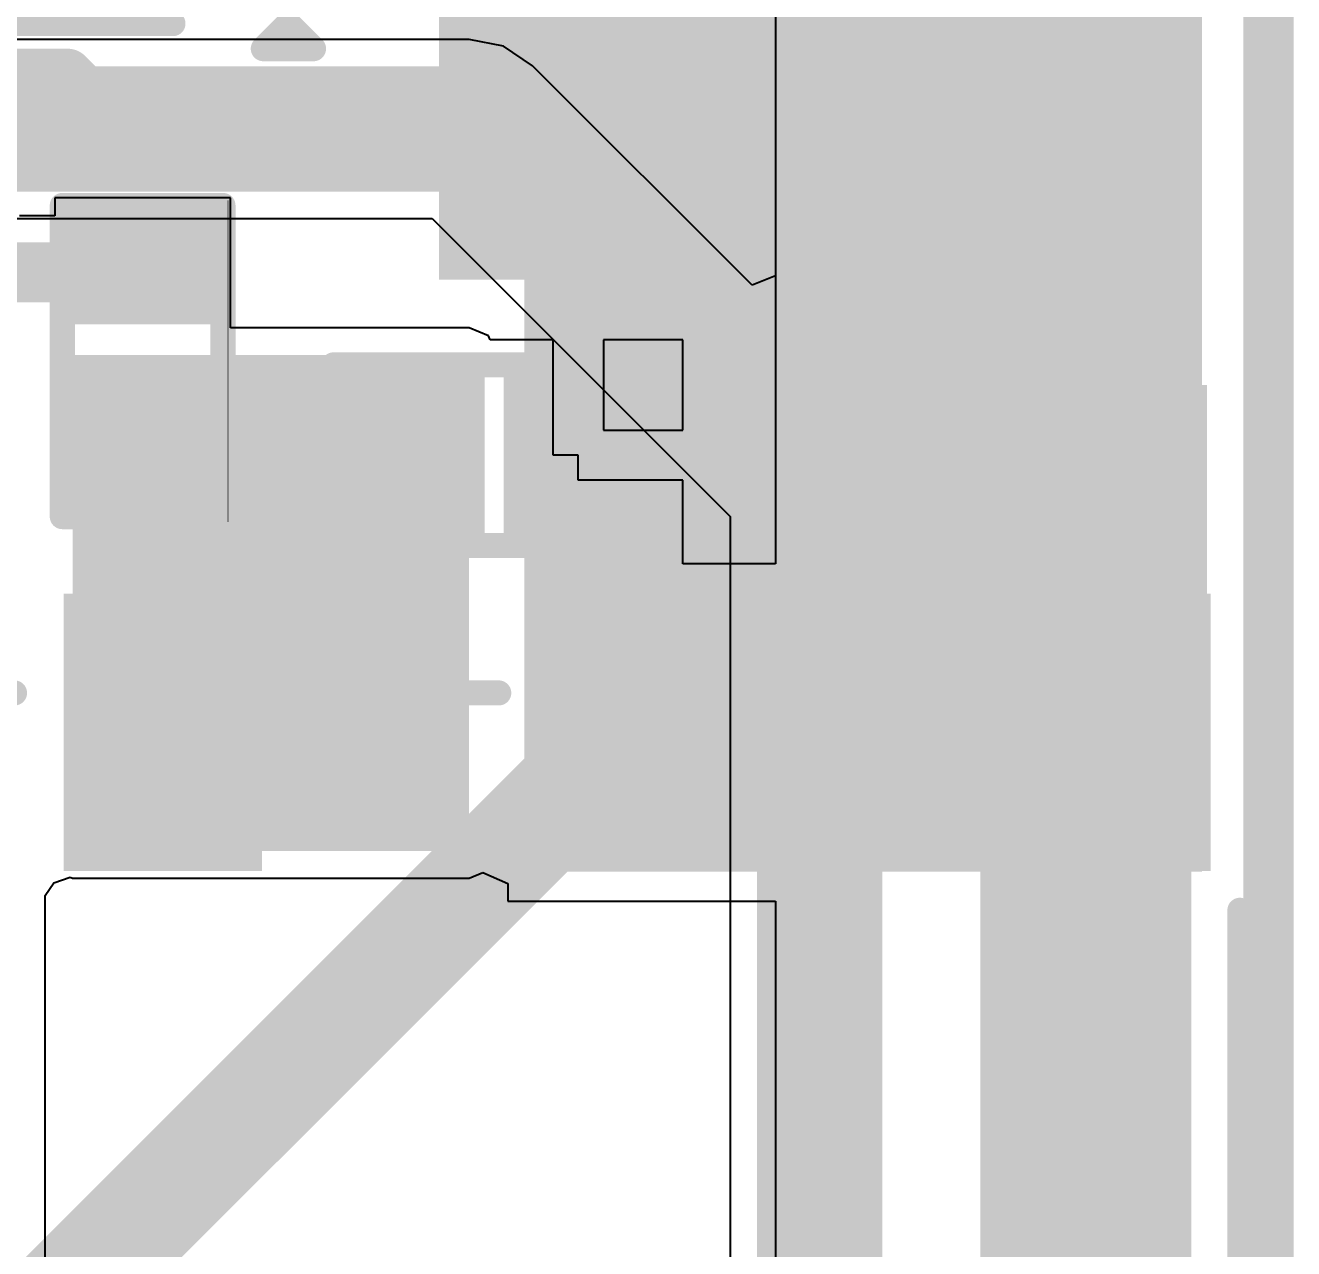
# Model space of a CAD drawing. Header units: millimetres. Extents: x -0.27 to 4.7, y -0.39 to 2.83.
# Drawn here: x 4.3776 to 4.6302, y 0.8509 to 1.0946 of the extents above; entities that cross this region are included whole.
import ezdxf

# ---------------------------------------------------------------- set-up
doc = ezdxf.new("R2010")
doc.units = ezdxf.units.MM
doc.header["$MEASUREMENT"] = 0
for name, color, linetype in [('BottomLayer', 5, 'Continuous'), ('BottomSolder', 6, 'Continuous'), ('Mechanical2', 216, 'Continuous'), ('TopLayer', 1, 'Continuous'), ('TopOverlay', 2, 'Continuous'), ('TopPaste', 8, 'Continuous'), ('TopSolder', 216, 'Continuous'), ('ViaHoleLayer', 16, 'Continuous')]:
    doc.layers.add(name, color=color, linetype=linetype)
doc.styles.add('Arial', font='', dxfattribs={"height": 0.2})
doc.styles.get('Arial').set_extended_font_data('Arial')

# ---------------------------------------------------------------- blocks, each defined once
blk = doc.blocks.new('R___0402_63')
at = {"layer": 'TopLayer'}
for points in [[(-0.0275, -0.0125), (-0.0275, 0.0125), (-0.009499999999999998, 0.0125), (-0.009500000000000001, -0.0125)], [(0.009499999999999998, -0.0125), (0.009500000000000001, 0.0125), (0.0275, 0.0125), (0.0275, -0.0125)]]:
    blk.add_hatch(color=1, dxfattribs=at).paths.add_polyline_path(points)
at = {"layer": 'TopPaste'}
for points in [[(-0.0275, -0.0125), (-0.0275, 0.0125), (-0.009499999999999998, 0.0125), (-0.009500000000000001, -0.0125)], [(0.009499999999999998, -0.0125), (0.009500000000000001, 0.0125), (0.0275, 0.0125), (0.0275, -0.0125)]]:
    blk.add_hatch(color=8, dxfattribs=at).paths.add_polyline_path(points)
at = {"layer": 'TopSolder'}
for points in [[(-0.0296654, -0.0146654), (-0.0296654, 0.0146654), (-0.007334599999999998, 0.0146654), (-0.007334600000000002, -0.0146654)], [(0.007334599999999998, -0.0146654), (0.007334600000000002, 0.0146654), (0.0296654, 0.0146654), (0.0296654, -0.0146654)]]:
    blk.add_hatch(color=216, dxfattribs=at).paths.add_polyline_path(points)
at = {"layer": 'TopOverlay'}
for points, const_width in [([(-0.031, 0.016), (-0.031, -0.016)], 0.005), ([(-0.031, 0.016), (0.031, 0.016)], 0.005), ([(0.031, 0.016), (0.031, -0.016)], 0.005), ([(-0.031, -0.016), (0.031, -0.016)], 0.005), ([(-0.032, -0.017), (0.032, -0.017)], 0.000127)]:
    blk.add_lwpolyline(points, dxfattribs=dict(at, const_width=const_width))
for points, const_width in [([(-0.03225, 0.016, 1), (-0.02975, 0.016, 1)], 0.0025), ([(-0.03225, 0.016, 1), (-0.02975, 0.016, 1)], 0.0025), ([(0.02975, 0.016, 1), (0.03225, 0.016, 1)], 0.0025), ([(0.02975, 0.016, 1), (0.03225, 0.016, 1)], 0.0025), ([(-0.03225, -0.016, 1), (-0.02975, -0.016, 1)], 0.0025), ([(-0.03225, -0.016, 1), (-0.02975, -0.016, 1)], 0.0025), ([(0.02975, -0.016, 1), (0.03225, -0.016, 1)], 0.0025), ([(0.02975, -0.016, 1), (0.03225, -0.016, 1)], 0.0025), ([(-0.0320317, -0.017, 1), (-0.0319683, -0.017, 1)], 6.35e-05), ([(0.0319683, -0.017, 1), (0.0320317, -0.017, 1)], 6.35e-05)]:
    blk.add_lwpolyline(points, format="xyb", close=True, dxfattribs=dict(at, const_width=const_width))
blk = doc.blocks.new('DM3BT_DSF_PEJS_121')
at = {"layer": 'TopLayer'}
for points in [[(0.23818905, -0.10039375), (0.28543315, -0.10039375), (0.28543315, -0.13188985), (0.23818905, -0.13188985)], [(0.23818905, -0.19488185), (0.28543315, -0.19488185), (0.28543315, -0.32086615), (0.23818905, -0.32086615)]]:
    blk.add_hatch(color=1, dxfattribs=at).paths.add_polyline_path(points)
at = {"layer": 'TopPaste'}
for points in [[(0.23818905, -0.10039375), (0.28543315, -0.10039375), (0.28543315, -0.13188985), (0.23818905, -0.13188985)], [(0.23818905, -0.19488185), (0.28543315, -0.19488185), (0.28543315, -0.32086615), (0.23818905, -0.32086615)]]:
    blk.add_hatch(color=8, dxfattribs=at).paths.add_polyline_path(points)
at = {"layer": 'TopSolder'}
for points in [[(0.23418905, -0.09639375), (0.28943315, -0.09639375), (0.28943315, -0.13588985), (0.23418905, -0.13588985)], [(0.23418905, -0.19088185), (0.28943315, -0.19088185), (0.28943315, -0.32486615), (0.23418905, -0.32486615)]]:
    blk.add_hatch(color=216, dxfattribs=at).paths.add_polyline_path(points)
at = {"layer": 'TopOverlay', "const_width": 0.005}
for points in [[(0.2696851, 0.0905511), (0.2696851, -0.0866142)], [(0.2696851, -0.1456693), (0.2696851, -0.1830709)], [(-0.2007873, -0.3307087), (0.226378, -0.3307087)]]:
    blk.add_lwpolyline(points, dxfattribs=at)
at = {"layer": 'TopOverlay', "const_width": 0.0025}
for points in [[(0.2684351, -0.0866142, 1), (0.2709351, -0.0866142, 1)], [(0.2684351, -0.1456693, 1), (0.2709351, -0.1456693, 1)], [(0.2684351, -0.1830709, 1), (0.2709351, -0.1830709, 1)], [(0.225128, -0.3307087, 1), (0.227628, -0.3307087, 1)]]:
    blk.add_lwpolyline(points, format="xyb", close=True, dxfattribs=at)
blk = doc.blocks.new('DFN1006_2L__140')
at = {"layer": 'TopLayer'}
for points in [[(-0.02755905, 0.01299215), (-0.00590555, 0.01299215), (-0.00590555, -0.01299215), (-0.02755905, -0.01299215)], [(0.00590555, 0.01299215), (0.02755905, 0.01299215), (0.02755905, -0.01299215), (0.00590555, -0.01299215)]]:
    blk.add_hatch(color=1, dxfattribs=at).paths.add_polyline_path(points)
at = {"layer": 'TopOverlay'}
blk.add_hatch(color=2, dxfattribs=at).paths.add_polyline_path([(-0.0450006, -0.02002), (-0.0320006, -0.02002), (-0.0320006, 0.01998), (-0.0450006, 0.01998)])
at = {"layer": 'TopPaste'}
for points in [[(-0.02755905, 0.01299215), (-0.00590555, 0.01299215), (-0.00590555, -0.01299215), (-0.02755905, -0.01299215)], [(0.00590555, 0.01299215), (0.02755905, 0.01299215), (0.02755905, -0.01299215), (0.00590555, -0.01299215)]]:
    blk.add_hatch(color=8, dxfattribs=at).paths.add_polyline_path(points)
at = {"layer": 'TopSolder'}
for points in [[(-0.03155905, 0.01699215), (-0.00190555, 0.01699215), (-0.00190555, -0.01699215), (-0.03155905, -0.01699215)], [(0.00190555, 0.01699215), (0.03155905, 0.01699215), (0.03155905, -0.01699215), (0.00190555, -0.01699215)]]:
    blk.add_hatch(color=216, dxfattribs=at).paths.add_polyline_path(points)
at = {"layer": 'TopOverlay', "const_width": 0.005}
for points in [[(-0.032, 0.018), (0.032, 0.018)], [(-0.032, -0.018), (-0.032, 0.018)], [(0.032, -0.018), (0.032, 0.018)], [(-0.032, -0.018), (0.032, -0.018)]]:
    blk.add_lwpolyline(points, dxfattribs=at)
at = {"layer": 'TopOverlay', "const_width": 0.0025}
for points in [[(-0.03325, 0.018, 1), (-0.03075, 0.018, 1)], [(-0.03325, 0.018, 1), (-0.03075, 0.018, 1)], [(0.03075, 0.018, 1), (0.03325, 0.018, 1)], [(0.03075, 0.018, 1), (0.03325, 0.018, 1)], [(-0.03325, -0.018, 1), (-0.03075, -0.018, 1)], [(-0.03325, -0.018, 1), (-0.03075, -0.018, 1)], [(0.03075, -0.018, 1), (0.03325, -0.018, 1)], [(0.03075, -0.018, 1), (0.03325, -0.018, 1)]]:
    blk.add_lwpolyline(points, format="xyb", close=True, dxfattribs=at)
blk = doc.blocks.new('S___23_163')
at = {"layer": 'TopLayer'}
for points in [[(-0.01614175, 0.05748035), (0.01614175, 0.05748035), (0.01614175, 0.02125985), (-0.01614175, 0.02125985)], [(-0.05354335, -0.02125985), (-0.02125985, -0.02125985), (-0.02125985, -0.05748035), (-0.05354335, -0.05748035)], [(0.02125985, -0.02125985), (0.05354335, -0.02125985), (0.05354335, -0.05748035), (0.02125985, -0.05748035)]]:
    blk.add_hatch(color=1, dxfattribs=at).paths.add_polyline_path(points)
at = {"layer": 'TopPaste'}
for points in [[(-0.01614175, 0.05748035), (0.01614175, 0.05748035), (0.01614175, 0.02125985), (-0.01614175, 0.02125985)], [(-0.05354335, -0.02125985), (-0.02125985, -0.02125985), (-0.02125985, -0.05748035), (-0.05354335, -0.05748035)], [(0.02125985, -0.02125985), (0.05354335, -0.02125985), (0.05354335, -0.05748035), (0.02125985, -0.05748035)]]:
    blk.add_hatch(color=8, dxfattribs=at).paths.add_polyline_path(points)
at = {"layer": 'TopSolder'}
for points in [[(-0.02014175, 0.06148035), (0.02014175, 0.06148035), (0.02014175, 0.01725985), (-0.02014175, 0.01725985)], [(-0.05754335, -0.01725985), (-0.01725985, -0.01725985), (-0.01725985, -0.06148035), (-0.05754335, -0.06148035)], [(0.01725985, -0.01725985), (0.05754335, -0.01725985), (0.05754335, -0.06148035), (0.01725985, -0.06148035)]]:
    blk.add_hatch(color=216, dxfattribs=at).paths.add_polyline_path(points)
at = {"layer": 'TopOverlay', "const_width": 0.005}
for points in [[(-0.061, 0.032), (-0.022, 0.032)], [(-0.061, 0.032), (-0.061, -0.023)], [(0.022, 0.032), (0.061, 0.032)], [(0.061, 0.032), (0.061, -0.023)], [(-0.013, -0.031), (0.013, -0.031)], [(-0.066, -0.041), (-0.066, -0.051)], [(-0.066, -0.041), (-0.061, -0.046)], [(-0.061, -0.046), (-0.066, -0.051)]]:
    blk.add_lwpolyline(points, dxfattribs=at)
at = {"layer": 'TopOverlay', "const_width": 0.0025}
for points in [[(-0.06225, 0.032, 1), (-0.05975, 0.032, 1)], [(-0.06225, 0.032, 1), (-0.05975, 0.032, 1)], [(-0.02325, 0.032, 1), (-0.02075, 0.032, 1)], [(0.02075, 0.032, 1), (0.02325, 0.032, 1)], [(0.05975, 0.032, 1), (0.06225, 0.032, 1)], [(0.05975, 0.032, 1), (0.06225, 0.032, 1)], [(-0.06225, -0.023, 1), (-0.05975, -0.023, 1)], [(0.05975, -0.023, 1), (0.06225, -0.023, 1)], [(-0.01425, -0.031, 1), (-0.01175, -0.031, 1)], [(0.01175, -0.031, 1), (0.01425, -0.031, 1)], [(-0.06725, -0.041, 1), (-0.06475, -0.041, 1)], [(-0.06725, -0.041, 1), (-0.06475, -0.041, 1)], [(-0.06225, -0.046, 1), (-0.05975, -0.046, 1)], [(-0.06225, -0.046, 1), (-0.05975, -0.046, 1)], [(-0.06725, -0.051, 1), (-0.06475, -0.051, 1)], [(-0.06725, -0.051, 1), (-0.06475, -0.051, 1)]]:
    blk.add_lwpolyline(points, format="xyb", close=True, dxfattribs=at)

msp = doc.modelspace()

# ---------------------------------------------------------------- hatches: boundary and pattern name
at = {"layer": 'BottomLayer'}
msp.add_hatch(color=5, dxfattribs=at).paths.add_polyline_path([(4.554, 0.966), (4.613, 0.966), (4.613, 1.023), (4.554, 1.023)])
h = msp.add_hatch(color=5, dxfattribs=at)
edge = h.paths.add_edge_path()
edge.add_arc((4.571, 0.998), 0.011811, 0, 360)
h = msp.add_hatch(color=5, dxfattribs=at)
edge = h.paths.add_edge_path()
edge.add_arc((4.597, 0.998), 0.011811, 0, 360)
h = msp.add_hatch(color=5, dxfattribs=at)
edge = h.paths.add_edge_path()
edge.add_arc((4.4977597, 0.9537597), 0.011811, 0, 360)
at = {"layer": 'BottomSolder'}
h = msp.add_hatch(color=6, dxfattribs=at)
edge = h.paths.add_edge_path()
edge.add_arc((4.571, 0.998), 0.0059055, 0, 360)
h = msp.add_hatch(color=6, dxfattribs=at)
edge = h.paths.add_edge_path()
edge.add_arc((4.597, 0.998), 0.0059055, 0, 360)
h = msp.add_hatch(color=6, dxfattribs=at)
edge = h.paths.add_edge_path()
edge.add_arc((4.4977597, 0.9537597), 0.0059055, 0, 360)
at = {"layer": 'TopLayer'}
for points in [[(4.46, 1.044), (4.612, 1.044), (4.612, 1.2169486), (4.46, 1.2169486)], [(4.477, 0.926), (4.612, 0.926), (4.612, 1.06), (4.477, 1.06)], [(4.3869994, 0.9301689), (4.466, 0.9301689), (4.466, 1.0289799), (4.3869994, 1.0289799)], [(4.5678226, 0.4379486), (4.6098226, 0.4379486), (4.6098226, 0.9379486), (4.5678226, 0.9379486)]]:
    msp.add_hatch(color=1, dxfattribs=at).paths.add_polyline_path(points)
h = msp.add_hatch(color=1, dxfattribs=at)
edge = h.paths.add_edge_path()
edge.add_arc((4.571, 0.998), 0.011811, 0, 360)
h = msp.add_hatch(color=1, dxfattribs=at)
edge = h.paths.add_edge_path()
edge.add_arc((4.597, 0.998), 0.011811, 0, 360)
h = msp.add_hatch(color=1, dxfattribs=at)
edge = h.paths.add_edge_path()
edge.add_arc((4.4977597, 0.9537597), 0.011811, 0, 360)
at = {"layer": 'TopSolder'}
h = msp.add_hatch(color=216, dxfattribs=at)
edge = h.paths.add_edge_path()
edge.add_arc((4.571, 0.998), 0.0059055, 0, 360)
h = msp.add_hatch(color=216, dxfattribs=at)
edge = h.paths.add_edge_path()
edge.add_arc((4.597, 0.998), 0.0059055, 0, 360)
h = msp.add_hatch(color=216, dxfattribs=at)
edge = h.paths.add_edge_path()
edge.add_arc((4.4977597, 0.9537597), 0.0059055, 0, 360)
at = {"layer": 'ViaHoleLayer'}
h = msp.add_hatch(color=16, dxfattribs=at)
edge = h.paths.add_edge_path()
edge.add_arc((4.571, 0.998), 0.0059055, 0, 360)
h = msp.add_hatch(color=16, dxfattribs=at)
edge = h.paths.add_edge_path()
edge.add_arc((4.597, 0.998), 0.0059055, 0, 360)
h = msp.add_hatch(color=16, dxfattribs=at)
edge = h.paths.add_edge_path()
edge.add_arc((4.4977597, 0.9537597), 0.0059055, 0, 360)

# ---------------------------------------------------------------- linework, layer by layer
at = {"layer": 'BottomLayer'}
for p, q in [((4.5270001, 1.1621602), (4.5270001, 1.0447663)), ((4.466, 1.0918428), (4.2223907, 1.0918428)), ((4.4728282, 1.0904846), (4.466, 1.0918428)), ((4.4786168, 1.0866168), (4.4728282, 1.0904846)), ((4.5223807, 1.0428529), (4.4786168, 1.0866168)), ((4.2150005, 1.0561572), (4.4586092, 1.0561572)), ((4.4586092, 1.0561572), (4.5179798, 0.9967867)), ((4.5270001, 1.0447663), (4.5223807, 1.0428529)), ((4.5179798, 0.9967867), (4.5179798, 0.8289486))]:
    msp.add_line(p, q, dxfattribs=at)
for points, const_width in [([(4.215, 1.074), (4.466, 1.074)], 0.025), ([(4.466, 1.074), (4.5358226, 1.0041774)], 0.025), ([(4.5358226, 0.8289486), (4.5358226, 1.0041774)], 0.025), ([(4.341, 0.797), (4.49723, 0.95323)], 0.022), ([(4.49723, 0.95323), (4.4977805, 0.95323)], 0.022), ([(4.4977805, 0.95323), (4.498, 0.9530105)], 0.022)]:
    msp.add_lwpolyline(points, dxfattribs=dict(at, const_width=const_width))
for points, const_width in [([(4.45975, 1.074, 1), (4.47225, 1.074, 1)], 0.0125), ([(4.45975, 1.074, 1), (4.47225, 1.074, 1)], 0.0125), ([(4.5295726, 1.0041774, 1), (4.5420726, 1.0041774, 1)], 0.0125), ([(4.5295726, 1.0041774, 1), (4.5420726, 1.0041774, 1)], 0.0125), ([(4.49173, 0.95323, 1), (4.50273, 0.95323, 1)], 0.011), ([(4.49173, 0.95323, 1), (4.50273, 0.95323, 1)], 0.011), ([(4.4922805, 0.95323, 1), (4.5032805, 0.95323, 1)], 0.011), ([(4.4922805, 0.95323, 1), (4.5032805, 0.95323, 1)], 0.011), ([(4.4925, 0.9530105, 1), (4.5035, 0.9530105, 1)], 0.011)]:
    msp.add_lwpolyline(points, format="xyb", close=True, dxfattribs=dict(at, const_width=const_width))
at = {"layer": 'Mechanical2', "const_width": 0.01}
msp.add_lwpolyline([(4.625232, 2.7679486), (4.6252322, -0.122)], dxfattribs=at)
at = {"layer": 'TopLayer'}
for p, q in [((4.5270001, 1.1909093), (4.5270001, 0.9873817)), ((4.4184644, 1.0602597), (4.3834644, 1.0602597)), ((4.3834644, 1.0602597), (4.3834644, 1.0566641)), ((4.4184644, 1.034392), (4.4184644, 1.0602597)), ((4.3834644, 1.0566641), (4.3764644, 1.0566641)), ((4.466, 1.034392), (4.4184644, 1.034392)), ((4.4698269, 1.0328069), (4.466, 1.034392)), ((4.4701644, 1.0319921), (4.4698269, 1.0328069)), ((4.4827323, 1.0319921), (4.4701644, 1.0319921)), ((4.4827323, 1.009), (4.4827323, 1.0319921)), ((4.508559, 1.0319921), (4.4927323, 1.0319921)), ((4.4927323, 1.0319921), (4.4927323, 1.014)), ((4.508559, 1.014), (4.508559, 1.0319921)), ((4.4927323, 1.014), (4.508559, 1.014)), ((4.4877323, 1.009), (4.4827323, 1.009)), ((4.4877323, 1.004), (4.4877323, 1.009)), ((4.508559, 1.004), (4.4877323, 1.004)), ((4.508559, 0.9873817), (4.508559, 1.004)), ((4.5270001, 0.9873817), (4.508559, 0.9873817)), ((4.3832765, 0.9237712), (4.3865396, 0.9249473)), ((4.3865396, 0.9249473), (4.3869994, 0.9247569)), ((4.3869994, 0.9247569), (4.466, 0.9247569)), ((4.466, 0.9247569), (4.4687044, 0.9258771)), ((4.4687044, 0.9258771), (4.4737045, 0.9236867)), ((4.3815396, 0.9212464), (4.3832765, 0.9237712)), ((4.4737045, 0.9236867), (4.4737045, 0.9201377)), ((4.3815396, 0.245412), (4.3815396, 0.9212464)), ((4.4737045, 0.9201377), (4.5270001, 0.9201377)), ((4.5270001, 0.9201377), (4.5270001, 0.843272))]:
    msp.add_line(p, q, dxfattribs=at)
for points, const_width in [([(4.3589644, 1.0454486), (4.4009644, 1.0454486)], 0.012), ([(4.4877323, 1.009), (4.5461126, 1.009)], 0.022), ([(4.5461126, 1.009), (4.559, 0.9961126)], 0.022), ([(4.559, 0.9660631), (4.559, 0.9961126)], 0.022), ([(4.5466966, 0.9537597), (4.559, 0.9660631)], 0.022), ([(4.4977597, 0.9537597), (4.5466966, 0.9537597)], 0.022)]:
    msp.add_lwpolyline(points, dxfattribs=dict(at, const_width=const_width))
for points, const_width in [([(4.3979644, 1.0454486, 1), (4.4039644, 1.0454486, 1)], 0.006), ([(4.4822323, 1.009, 1), (4.4932323, 1.009, 1)], 0.011), ([(4.5406126, 1.009, 1), (4.5516126, 1.009, 1)], 0.011), ([(4.5406126, 1.009, 1), (4.5516126, 1.009, 1)], 0.011), ([(4.5535, 0.9961126, 1), (4.5645, 0.9961126, 1)], 0.011), ([(4.5535, 0.9961126, 1), (4.5645, 0.9961126, 1)], 0.011), ([(4.5535, 0.9660631, 1), (4.5645, 0.9660631, 1)], 0.011), ([(4.5535, 0.9660631, 1), (4.5645, 0.9660631, 1)], 0.011), ([(4.4922597, 0.9537597, 1), (4.5032597, 0.9537597, 1)], 0.011), ([(4.5411966, 0.9537597, 1), (4.5521966, 0.9537597, 1)], 0.011), ([(4.5411966, 0.9537597, 1), (4.5521966, 0.9537597, 1)], 0.011)]:
    msp.add_lwpolyline(points, format="xyb", close=True, dxfattribs=dict(at, const_width=const_width))
at = {"layer": 'TopOverlay', "const_width": 0.01}
for points in [[(4.335, 1.085), (4.386, 1.085)], [(4.386, 1.085), (4.402, 1.069)]]:
    msp.add_lwpolyline(points, dxfattribs=at)
at = {"layer": 'TopOverlay', "const_width": 0.005}
for points in [[(4.3835, 1.085, 1), (4.3885, 1.085, 1)], [(4.3835, 1.085, 1), (4.3885, 1.085, 1)], [(4.3995, 1.069, 1), (4.4045, 1.069, 1)]]:
    msp.add_lwpolyline(points, format="xyb", close=True, dxfattribs=at)

# ---------------------------------------------------------------- block references
at = {"rotation": 90}
for name, p in [('S___23_163', (4.384, 1.156)), ('R___0402_63', (4.4009644, 1.0277597)), ('DM3BT_DSF_PEJS_121', (4.2888226, 0.6919486))]:
    msp.add_blockref(name, p, dxfattribs=at)
msp.add_blockref('DFN1006_2L__140', (4.471, 1.009))

# ---------------------------------------------------------------- texts
at = {"layer": 'TopOverlay', "style": 'Arial'}
for s, height, p in [('J3', 0.04, (4.5416775, 1.0480065)), ('D', 0.045, (4.477, 1.033))]:
    msp.add_text(s, height=height, dxfattribs=at).set_placement(p)

doc.saveas('drawing.dxf')
